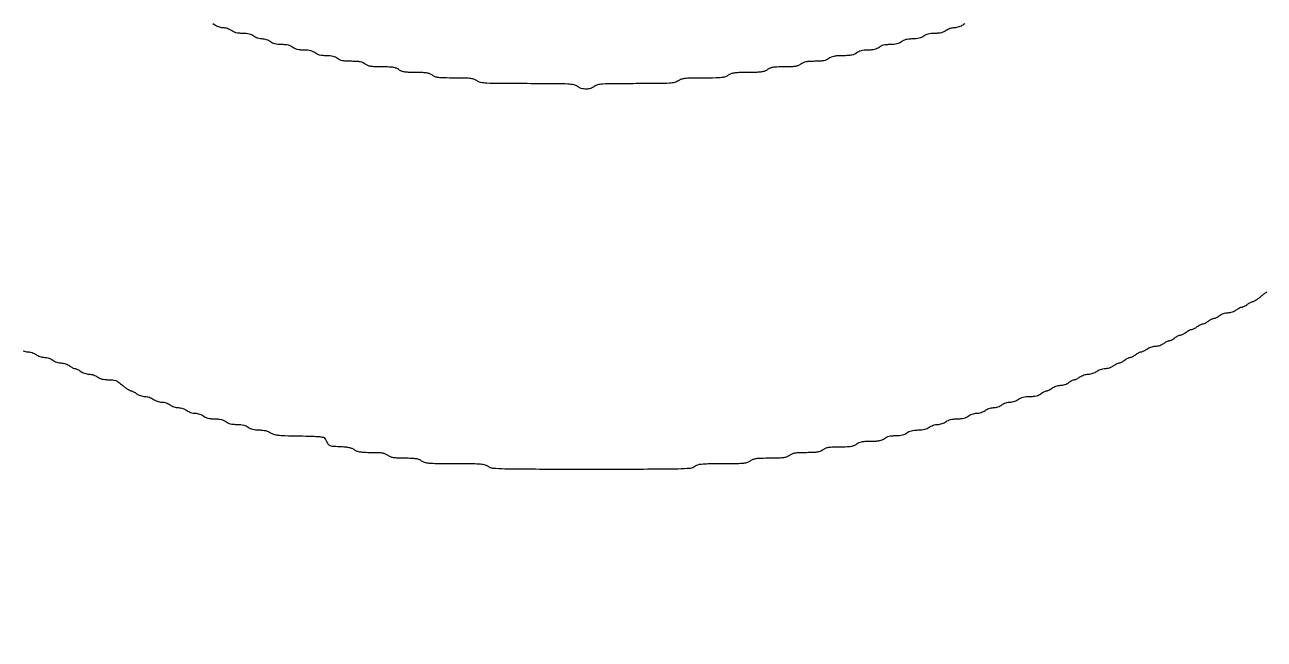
# Model space of a CAD drawing. Header units: millimetres. Extents: x 0 to 1000, y 0 to 588.
# Drawn here: x 529.2 to 683.6, y 78.3 to 154.7 of the extents above; entities that cross this region are included whole.
import ezdxf

# ---------------------------------------------------------------- set-up
doc = ezdxf.new("R2010")
doc.units = ezdxf.units.MM

msp = doc.modelspace()

# ---------------------------------------------------------------- linework, layer by layer
for points in [[(273.277, 483.9348, 0.000002), (273.2766, 337.614, 0.000002), (273.277, 191.2931, 0.198911)], [(677.9378, 384.1605, -0.000004), (677.9814, 359.4812, -0.000291)], [(731.5678, 338.3007, 0.000031), (731.5593, 434.6361, 0.00055)], [(731.484, 192.4257, 0.000011), (731.5272, 222.7923, 0.000297)], [(646.2908, 154.8764, 0.057976), (646.0362, 154.721, -0.05391), (645.8255, 154.5902, -0.031665), (645.5505, 154.4787, -0.031362), (645.2578, 154.4011, -0.045942), (644.993, 154.3733, 0.045942), (644.7282, 154.3456, 0.031362), (644.4356, 154.268, 0.031665), (644.1605, 154.1565, 0.05391), (643.9499, 154.0257, -0.057976), (643.6952, 153.8701, -0.046828), (643.3928, 153.7636, -0.038533), (643.0223, 153.7008, -0.020712), (642.5591, 153.6779, 0.020712), (642.0959, 153.655, 0.038533), (641.7254, 153.5922, 0.046828), (641.4229, 153.4857, 0.057976), (641.1683, 153.3302, -0.057976), (640.9135, 153.1748, -0.046828), (640.6111, 153.0683, -0.038533), (640.2406, 153.0055, -0.020712), (639.7774, 152.9825, 0.020712), (639.3143, 152.9595, 0.038533), (638.9438, 152.8967, 0.046828), (638.6414, 152.7902, 0.057976), (638.3866, 152.6348, -0.057976), (638.132, 152.4794, -0.046828), (637.8295, 152.3729, -0.038533), (637.459, 152.3101, -0.020712), (636.9958, 152.2871, 0.020712), (636.5326, 152.2642, 0.038533), (636.1621, 152.2014, 0.046828), (635.8597, 152.0949, 0.057976), (635.605, 151.9393, -0.057976), (635.3503, 151.7839, -0.046828), (635.0479, 151.6774, -0.038533), (634.6773, 151.6146, -0.020712), (634.2142, 151.5917, 0.020712), (633.7509, 151.5687, 0.038533), (633.3805, 151.5059, 0.046828), (633.078, 151.3994, 0.057976), (632.8234, 151.244, -0.063663), (632.5419, 151.0765, -0.053074), (632.2095, 150.9725, -0.036266), (631.7593, 150.916, -0.011617), (631.0848, 150.8963, 0.011617), (630.4104, 150.8766, 0.036266), (629.9601, 150.82, 0.053074), (629.6278, 150.716, 0.063663), (629.3463, 150.5486, -0.063663), (629.0649, 150.3811, -0.053074), (628.7325, 150.2771, -0.036266), (628.2822, 150.2206, -0.011617), (627.6078, 150.2008, 0.011617), (626.9334, 150.1812, 0.036266), (626.483, 150.1247, 0.053074), (626.1507, 150.0206, 0.063663), (625.8693, 149.8531, -0.069872), (625.5676, 149.6787, -0.05496), (625.2039, 149.5762, -0.032567), (624.6757, 149.5232, -0.007562), (623.783, 149.5055, 0.007562), (622.8903, 149.4877, 0.032567), (622.3621, 149.4348, 0.05496), (621.9984, 149.3322, 0.069872), (621.6968, 149.1578, -0.076002), (621.3782, 148.9788, -0.054674), (620.9825, 148.8772, -0.029102), (620.3778, 148.8264, -0.005414), (619.2629, 148.8101, 0.005414), (618.1479, 148.7936, 0.029102), (617.5433, 148.7429, 0.054674), (617.1474, 148.6414, 0.076002), (616.8289, 148.4623, -0.087291), (616.4816, 148.2772, -0.051261), (616.0201, 148.1774, -0.023648), (615.2651, 148.1295, -0.003303), (613.6995, 148.1146, 0.003303), (612.134, 148.0998, 0.023648), (611.3791, 148.0519, 0.051261), (610.9175, 147.9521, 0.087291), (610.5702, 147.7669, -0.112295), (610.1556, 147.5717, -0.037499), (609.4877, 147.4765, -0.014832), (608.2891, 147.4323, -0.001407), (605.3546, 147.4193, 0.001407), (602.4201, 147.4062, 0.014832), (601.2216, 147.362, 0.037499), (600.5537, 147.2668, 0.112295), (600.139, 147.0716, -0.093395), (599.6675, 146.8275, -0.072954), (599.096, 146.7437, -0.072954), (598.5243, 146.8275, -0.093395), (598.0528, 147.0716, 0.120887), (597.6113, 147.2705, 0.031783), (596.8353, 147.3633, 0.012467), (595.4163, 147.4067, 0.001077), (591.7941, 147.4193, -0.001077), (588.1719, 147.4319, -0.012467), (586.753, 147.4752, -0.031783), (585.9771, 147.5681, -0.120887), (585.5354, 147.7669, 0.081835), (585.2019, 147.9494, 0.053258), (584.7735, 148.05, 0.026138), (584.0933, 148.0991, 0.004134), (582.7538, 148.1146, -0.004134), (581.4143, 148.1301, -0.026138), (580.7342, 148.1792, -0.053258), (580.3057, 148.2799, -0.081835), (579.9721, 148.4623, 0.069872), (579.6706, 148.6367, 0.05496), (579.3069, 148.7394, 0.032567), (578.7786, 148.7924, 0.007562), (577.8859, 148.8101, -0.007562), (576.9933, 148.8277, -0.032567), (576.465, 148.8807, -0.05496), (576.1013, 148.9834, -0.069872), (575.7997, 149.1578, 0.069872), (575.4981, 149.3322, 0.05496), (575.1344, 149.4348, 0.032567), (574.6062, 149.4877, 0.007562), (573.7134, 149.5055, -0.007562), (572.8208, 149.5232, -0.032567), (572.2926, 149.5762, -0.05496), (571.9289, 149.6787, -0.069872), (571.6272, 149.8531, 0.063663), (571.3458, 150.0206, 0.053074), (571.0135, 150.1247, 0.036266), (570.5631, 150.1812, 0.011617), (569.8887, 150.2008, -0.011617), (569.2143, 150.2206, -0.036266), (568.7639, 150.2771, -0.053074), (568.4316, 150.3811, -0.063663), (568.1502, 150.5486, 0.057976), (567.8955, 150.704, 0.046828), (567.593, 150.8105, 0.038533), (567.2226, 150.8733, 0.020712), (566.7593, 150.8963, -0.020712), (566.2962, 150.9193, -0.038533), (565.9256, 150.9821, -0.046828), (565.6233, 151.0886, -0.057976), (565.3685, 151.244, 0.057976), (565.1139, 151.3994, 0.046828), (564.8115, 151.5059, 0.038533), (564.4409, 151.5687, 0.020712), (563.9778, 151.5917, -0.020712), (563.5145, 151.6146, -0.038533), (563.1441, 151.6774, -0.046828), (562.8416, 151.7839, -0.057976), (562.5869, 151.9393, 0.057976), (562.3322, 152.0949, 0.046828), (562.0298, 152.2014, 0.038533), (561.6592, 152.2642, 0.020712), (561.1961, 152.2871, -0.020712), (560.7328, 152.3101, -0.038533), (560.3624, 152.3729, -0.046828), (560.0599, 152.4794, -0.057976), (559.8053, 152.6348, 0.05391), (559.5947, 152.7657, 0.031665), (559.3196, 152.8772, 0.031362), (559.0269, 152.9547, 0.045942), (558.7621, 152.9825, -0.045942), (558.4974, 153.0103, -0.031362), (558.2047, 153.0878, -0.031665), (557.9296, 153.1993, -0.05391), (557.719, 153.3302, 0.057976), (557.4643, 153.4857, 0.046828), (557.1619, 153.5922, 0.038533), (556.7914, 153.655, 0.020712), (556.3282, 153.6779, -0.020712), (555.8651, 153.7008, -0.038533), (555.4945, 153.7636, -0.046828), (555.1921, 153.8701, -0.057976), (554.9374, 154.0257, 0.05391), (554.7268, 154.1565, 0.031665), (554.4517, 154.268, 0.031362), (554.159, 154.3456, 0.045942), (553.8943, 154.3733, -0.045942), (553.6295, 154.4011, -0.031362), (553.3369, 154.4787, -0.031665), (553.0617, 154.5902, -0.05391), (552.8512, 154.721, 0.05391), (552.6406, 154.8519, 0.031665)], [(528.9974, 114.1449, 0.031362), (529.2901, 114.0673, 0.045942), (529.5549, 114.0396, -0.045942), (529.8197, 114.0118, -0.031362), (530.1123, 113.9342, -0.031665), (530.3874, 113.8227, -0.05391), (530.5981, 113.6919, 0.05391), (530.8086, 113.5609, 0.031665), (531.0838, 113.4494, 0.031362), (531.3763, 113.3719, 0.045942), (531.6411, 113.3441, -0.045942), (531.9059, 113.3163, -0.031362), (532.1986, 113.2388, -0.031665), (532.4737, 113.1273, -0.05391), (532.6843, 112.9964, 0.05391), (532.8948, 112.8656, 0.031665), (533.17, 112.754, 0.031362), (533.4626, 112.6765, 0.045942), (533.7273, 112.6487, -0.045942), (533.9921, 112.621, -0.031362), (534.2848, 112.5434, -0.031665), (534.5599, 112.4319, -0.05391), (534.7705, 112.301, 0.025088), (534.956, 112.1703, 0.024961), (535.1541, 112.0587, 0.025753), (535.3364, 111.9789, 0.082945), (535.4658, 111.9534, -0.082945), (535.5954, 111.9277, -0.025753), (535.7777, 111.8479, -0.024961), (535.9758, 111.7363, -0.025088), (536.1613, 111.6056, 0.05391), (536.3719, 111.4747, 0.031665), (536.647, 111.3632, 0.031362), (536.9397, 111.2857, 0.045942), (537.2045, 111.2579, -0.045942), (537.4692, 111.2301, -0.031362), (537.7618, 111.1526, -0.031665), (538.037, 111.0411, -0.05391), (538.2475, 110.9102, 0.057411), (538.5005, 110.7554, 0.047019), (538.7995, 110.6495, 0.039068), (539.1632, 110.5876, 0.021536), (539.6142, 110.5664, -0.024166), (540.1609, 110.5376, -0.069331), (540.5294, 110.4478, -0.062719), (540.8796, 110.2551, -0.017207), (541.3769, 109.867, 0.012705), (541.7123, 109.6004, 0.016549), (542.033, 109.3748, 0.014214), (542.3084, 109.2053, 0.127395), (542.4442, 109.1678, -0.089602), (542.5638, 109.1441, -0.024901), (542.739, 109.0652, -0.024292), (542.9317, 108.9544, -0.023325), (543.1154, 108.824, 0.05391), (543.3259, 108.693, 0.031665), (543.6011, 108.5815, 0.031362), (543.8938, 108.504, 0.045942), (544.1586, 108.4762, -0.045942), (544.4232, 108.4484, -0.031362), (544.7159, 108.3709, -0.031665), (544.9911, 108.2594, -0.05391), (545.2016, 108.1285, 0.05391), (545.4122, 107.9977, 0.031665), (545.6873, 107.8862, 0.031362), (545.98, 107.8086, 0.045942), (546.2448, 107.7808, -0.045942), (546.5096, 107.7531, -0.031362), (546.8021, 107.6755, -0.031665), (547.0773, 107.564, -0.05391), (547.2879, 107.4332, 0.05391), (547.4985, 107.3023, 0.031665), (547.7736, 107.1908, 0.031362), (548.0662, 107.1133, 0.045942), (548.331, 107.0855, -0.045942), (548.5958, 107.0577, -0.031362), (548.8884, 106.9802, -0.031665), (549.1636, 106.8686, -0.05391), (549.3741, 106.7377, 0.05391), (549.5847, 106.6068, 0.031665), (549.8598, 106.4953, 0.031362), (550.1525, 106.4178, 0.045942), (550.4172, 106.39, -0.045942), (550.682, 106.3622, -0.031362), (550.9746, 106.2847, -0.031665), (551.2498, 106.1732, -0.05391), (551.4603, 106.0423, 0.057976), (551.715, 105.8869, 0.046828), (552.0175, 105.7804, 0.038533), (552.3879, 105.7176, 0.020712), (552.8512, 105.6946, -0.020712), (553.3143, 105.6717, -0.038533), (553.6849, 105.6089, -0.046828), (553.9872, 105.5024, -0.057976), (554.242, 105.347, 0.057976), (554.4967, 105.1914, 0.046828), (554.7992, 105.0849, 0.038533), (555.1696, 105.0221, 0.020712), (555.6328, 104.9992, -0.020712), (556.096, 104.9762, -0.038533), (556.4665, 104.9134, -0.046828), (556.7689, 104.8069, -0.057976), (557.0236, 104.6515, 0.057372), (557.2763, 104.4968, 0.04694), (557.5751, 104.3909, 0.039066), (557.9382, 104.329, 0.021653), (558.3876, 104.3076, -0.022644), (558.8344, 104.2855, -0.036663), (559.2093, 104.222, -0.042518), (559.5268, 104.1145, -0.051922), (559.7995, 103.9602, 0.083278), (560.1884, 103.7711, 0.044369), (560.7145, 103.6657, 0.02056), (561.5781, 103.6069, 0.002862), (563.3716, 103.569, -0.002908), (565.0277, 103.5339, -0.017177), (565.8935, 103.4807, -0.028298), (566.4047, 103.4022, -0.235516), (566.5828, 103.2606, 0.019713), (566.9003, 102.645, 0.138916), (567.1378, 102.4105, 0.107175), (567.4888, 102.3059, 0.009568), (568.4134, 102.2532, -0.012335), (569.0874, 102.2111, -0.030765), (569.5753, 102.138, -0.041856), (569.9465, 102.0258, -0.060402), (570.2474, 101.862, 0.062985), (570.5689, 101.6893, 0.051312), (570.9464, 101.5871, 0.031857), (571.4794, 101.5344, 0.008083), (572.3495, 101.5183, -0.007731), (573.2274, 101.5026, -0.033045), (573.7485, 101.4507, -0.05548), (574.1085, 101.3486, -0.069278), (574.4089, 101.1744, 0.069872), (574.7104, 101, 0.05496), (575.0741, 100.8975, 0.032567), (575.6024, 100.8444, 0.007562), (576.4951, 100.8268, -0.007562), (577.3879, 100.809, -0.032567), (577.9161, 100.756, -0.05496), (578.2798, 100.6534, -0.069872), (578.5813, 100.4791, 0.101326), (578.965, 100.2881, 0.044212), (579.528, 100.1906, 0.01827), (580.5055, 100.145, 0.002), (582.7538, 100.1313, -0.002), (585.0022, 100.1177, -0.01827), (585.9796, 100.0721, -0.044212), (586.5427, 99.9746, -0.101326), (586.9262, 99.7836, 0.147432), (587.4777, 99.5691, 0.012968), (588.99, 99.4899, 0.006185), (591.7988, 99.4503, 0.00042), (599.7913, 99.4436, 0.00042), (607.7839, 99.4503, 0.006185), (610.5927, 99.4899, 0.012968), (612.105, 99.5691, 0.147432), (612.6565, 99.7836, -0.09235), (613.0166, 99.971, -0.048983), (613.5115, 100.0701, -0.021556), (614.3409, 100.117, -0.002729), (616.1335, 100.1313, 0.002729), (617.9261, 100.1457, 0.021556), (618.7554, 100.1926, 0.048983), (619.2504, 100.2917, 0.09235), (619.6106, 100.4791, -0.076002), (619.9291, 100.6581, -0.054674), (620.3248, 100.7596, -0.029102), (620.9295, 100.8103, -0.005414), (622.0444, 100.8268, 0.005414), (623.1594, 100.8431, 0.029102), (623.7641, 100.8938, 0.054674), (624.1599, 100.9954, 0.076002), (624.4784, 101.1744, -0.069872), (624.78, 101.3489, -0.05496), (625.1437, 101.4514, -0.032567), (625.672, 101.5045, -0.007562), (626.5646, 101.5221, 0.007562), (627.4574, 101.5399, 0.032567), (627.9856, 101.5928, 0.05496), (628.3493, 101.6955, 0.069872), (628.6508, 101.8698, -0.069872), (628.9525, 102.0442, -0.05496), (629.3162, 102.1469, -0.032567), (629.8444, 102.1999, -0.007562), (630.7372, 102.2176, 0.007562), (631.6298, 102.2352, 0.032567), (632.158, 102.2883, 0.05496), (632.5217, 102.3909, 0.069872), (632.8234, 102.5653, -0.063663), (633.1048, 102.7327, -0.053074), (633.4371, 102.8368, -0.036266), (633.8875, 102.8933, -0.011617), (634.5619, 102.913, 0.011617), (635.2363, 102.9326, 0.036266), (635.6866, 102.9892, 0.053074), (636.0189, 103.0933, 0.063663), (636.3004, 103.2606, -0.057976), (636.555, 103.4162, -0.046828), (636.8575, 103.5227, -0.038533), (637.228, 103.5855, -0.020712), (637.6912, 103.6084, 0.020712), (638.1544, 103.6313, 0.038533), (638.5249, 103.6941, 0.046828), (638.8273, 103.8006, 0.057976), (639.0821, 103.9561, -0.057976), (639.3367, 104.1115, -0.046828), (639.6391, 104.218, -0.038533), (640.0097, 104.2808, -0.020712), (640.4728, 104.3038, 0.020712), (640.9361, 104.3268, 0.038533), (641.3065, 104.3896, 0.046828), (641.609, 104.4961, 0.057976), (641.8636, 104.6515, -0.05391), (642.0743, 104.7823, -0.031665), (642.3493, 104.8938, -0.031362), (642.642, 104.9714, -0.045942), (642.9068, 104.9992, 0.045942), (643.1716, 105.0269, 0.031362), (643.4642, 105.1045, 0.031665), (643.7393, 105.216, 0.05391), (643.9499, 105.347, -0.057976), (644.2046, 105.5024, -0.046828), (644.507, 105.6089, -0.038533), (644.8775, 105.6717, -0.020712), (645.3407, 105.6946, 0.020712), (645.8039, 105.7176, 0.038533), (646.1744, 105.7804, 0.046828), (646.4769, 105.8869, 0.057976), (646.7315, 106.0423, -0.05391), (646.9421, 106.1732, -0.031665), (647.2172, 106.2847, -0.031362), (647.5099, 106.3622, -0.045942), (647.7747, 106.39, 0.045942), (648.0395, 106.4178, 0.031362), (648.332, 106.4953, 0.031665), (648.6072, 106.6068, 0.05391), (648.8177, 106.7377, -0.05391), (649.0284, 106.8686, -0.031665), (649.3035, 106.9802, -0.031362), (649.5961, 107.0577, -0.045942), (649.8609, 107.0855, 0.045942), (650.1257, 107.1133, 0.031362), (650.4184, 107.1908, 0.031665), (650.6934, 107.3023, 0.05391), (650.904, 107.4332, -0.05391), (651.1146, 107.564, -0.031665), (651.3897, 107.6755, -0.031362), (651.6824, 107.7531, -0.045942), (651.9471, 107.7808, 0.045942), (652.2119, 107.8086, 0.031362), (652.5046, 107.8862, 0.031665), (652.7797, 107.9977, 0.05391), (652.9902, 108.1285, -0.057976), (653.2449, 108.2839, -0.046828), (653.5474, 108.3904, -0.038533), (653.9178, 108.4534, -0.020712), (654.3811, 108.4762, 0.020712), (654.8442, 108.4992, 0.038533), (655.2148, 108.562, 0.046828), (655.5172, 108.6685, 0.057976), (655.7719, 108.824, -0.025088), (655.9575, 108.9546, -0.024961), (656.1554, 109.0664, -0.025753), (656.3378, 109.146, -0.082945), (656.4673, 109.1717, 0.082945), (656.5968, 109.1972, 0.025753), (656.7792, 109.277, 0.024961), (656.9771, 109.3887, 0.025088), (657.1627, 109.5194, -0.05391), (657.3733, 109.6502, -0.031665), (657.6485, 109.7617, -0.031362), (657.941, 109.8393, -0.045942), (658.2058, 109.867, 0.045942), (658.4706, 109.8948, 0.031362), (658.7633, 109.9724, 0.031665), (659.0383, 110.0839, 0.05391), (659.249, 110.2147, -0.025088), (659.4345, 110.3455, -0.024961), (659.6325, 110.4572, -0.025753), (659.8149, 110.5369, -0.082945), (659.9443, 110.5625, 0.082945), (660.0738, 110.588, 0.025753), (660.2562, 110.6678, 0.024961), (660.4542, 110.7795, 0.025088), (660.6398, 110.9102, -0.05391), (660.8503, 111.0411, -0.031665), (661.1255, 111.1526, -0.031362), (661.4181, 111.2301, -0.045942), (661.6829, 111.2579, 0.045942), (661.9477, 111.2857, 0.031362), (662.2403, 111.3632, 0.031665), (662.5154, 111.4747, 0.05391), (662.726, 111.6056, -0.05391), (662.9365, 111.7364, -0.031665), (663.2117, 111.8479, -0.031362), (663.5044, 111.9255, -0.045942), (663.7691, 111.9534, 0.045942), (664.0339, 111.9811, 0.031362), (664.3265, 112.0587, 0.031665), (664.6017, 112.1702, 0.05391), (664.8122, 112.301, -0.025088), (664.9978, 112.4317, -0.024961), (665.1958, 112.5434, -0.025753), (665.3781, 112.6231, -0.082945), (665.5076, 112.6487, 0.082945), (665.637, 112.6743, 0.025753), (665.8195, 112.754, 0.024961), (666.0175, 112.8658, 0.025088), (666.2031, 112.9964, -0.025088), (666.3886, 113.1271, -0.024961), (666.5866, 113.2388, -0.025753), (666.769, 113.3186, -0.082945), (666.8984, 113.3441, 0.082945), (667.0279, 113.3697, 0.025753), (667.2103, 113.4494, 0.024961), (667.4084, 113.5611, 0.025088), (667.5939, 113.6919, -0.025088), (667.7794, 113.8225, -0.024961), (667.9775, 113.9342, -0.025753), (668.1598, 114.0139, -0.082945), (668.2893, 114.0396, 0.082945), (668.4187, 114.0651, 0.025753), (668.6012, 114.1449, 0.024961), (668.7991, 114.2565, 0.025088), (668.9846, 114.3872, -0.05391), (669.1953, 114.5181, -0.031665), (669.4704, 114.6296, -0.031362), (669.763, 114.7072, -0.045942), (670.0278, 114.7349, 0.045942), (670.2926, 114.7627, 0.031362), (670.5852, 114.8402, 0.031665), (670.8603, 114.9518, 0.05391), (671.0709, 115.0826, -0.025088), (671.2565, 115.2134, -0.024961), (671.4545, 115.3251, -0.025753), (671.6368, 115.4048, -0.082945), (671.7663, 115.4304, 0.082945), (671.8958, 115.4559, 0.025753), (672.0782, 115.5357, 0.024961), (672.2761, 115.6473, 0.025088), (672.4618, 115.7781, -0.025088), (672.6473, 115.9087, -0.024961), (672.8452, 116.0204, -0.025753), (673.0277, 116.1001, -0.082945), (673.1571, 116.1258, 0.082945), (673.2866, 116.1514, 0.025753), (673.469, 116.2311, 0.024961), (673.667, 116.3428, 0.025088), (673.8525, 116.4735, -0.025088), (674.0381, 116.6042, -0.024961), (674.2361, 116.7158, -0.025753), (674.4185, 116.7956, -0.082945), (674.548, 116.8211, 0.082945), (674.6774, 116.8468, 0.025753), (674.8598, 116.9265, 0.024961), (675.0578, 117.0382, 0.025088), (675.2433, 117.1689, -0.025088), (675.4289, 117.2996, -0.024961), (675.6269, 117.4113, -0.025753), (675.8094, 117.491, -0.082945), (675.9388, 117.5166, 0.082945), (676.0683, 117.5421, 0.025753), (676.2506, 117.6219, 0.024961), (676.4486, 117.7337, 0.025088), (676.6342, 117.8643, -0.025088), (676.8197, 117.995, -0.024961), (677.0178, 118.1067, -0.025753), (677.2001, 118.1864, -0.082945), (677.3295, 118.212, 0.082945), (677.4591, 118.2376, 0.025753), (677.6414, 118.3173, 0.024961), (677.8395, 118.429, 0.025088), (678.025, 118.5597, -0.05391), (678.2356, 118.6906, -0.031665), (678.5107, 118.8021, -0.031362), (678.8034, 118.8797, -0.045942), (679.0682, 118.9074, 0.045942), (679.3329, 118.9352, 0.031362), (679.6255, 119.0128, 0.031665), (679.9007, 119.1243, 0.05391), (680.1112, 119.2551, -0.025088), (680.2968, 119.3858, -0.024961), (680.4948, 119.4975, -0.025753), (680.6772, 119.5773, -0.082945), (680.8067, 119.6028, 0.082945), (680.9362, 119.6284, 0.025753), (681.1185, 119.7081, 0.024961), (681.3165, 119.8199, 0.025088), (681.5021, 119.9505, -0.023325), (681.6858, 120.0809, -0.024292), (681.8786, 120.1918, -0.024901), (682.0537, 120.2707, -0.089602), (682.1734, 120.2943, 0.127395), (682.3091, 120.3318, 0.014214), (682.5844, 120.5013, 0.016549), (682.9052, 120.727, 0.012705), (683.2406, 120.9936, -0.012705), (683.576, 121.2603, -0.016549), (683.8967, 121.486, -0.014214)]]:
    msp.add_lwpolyline(points, format="xyb")

doc.saveas('drawing.dxf')
